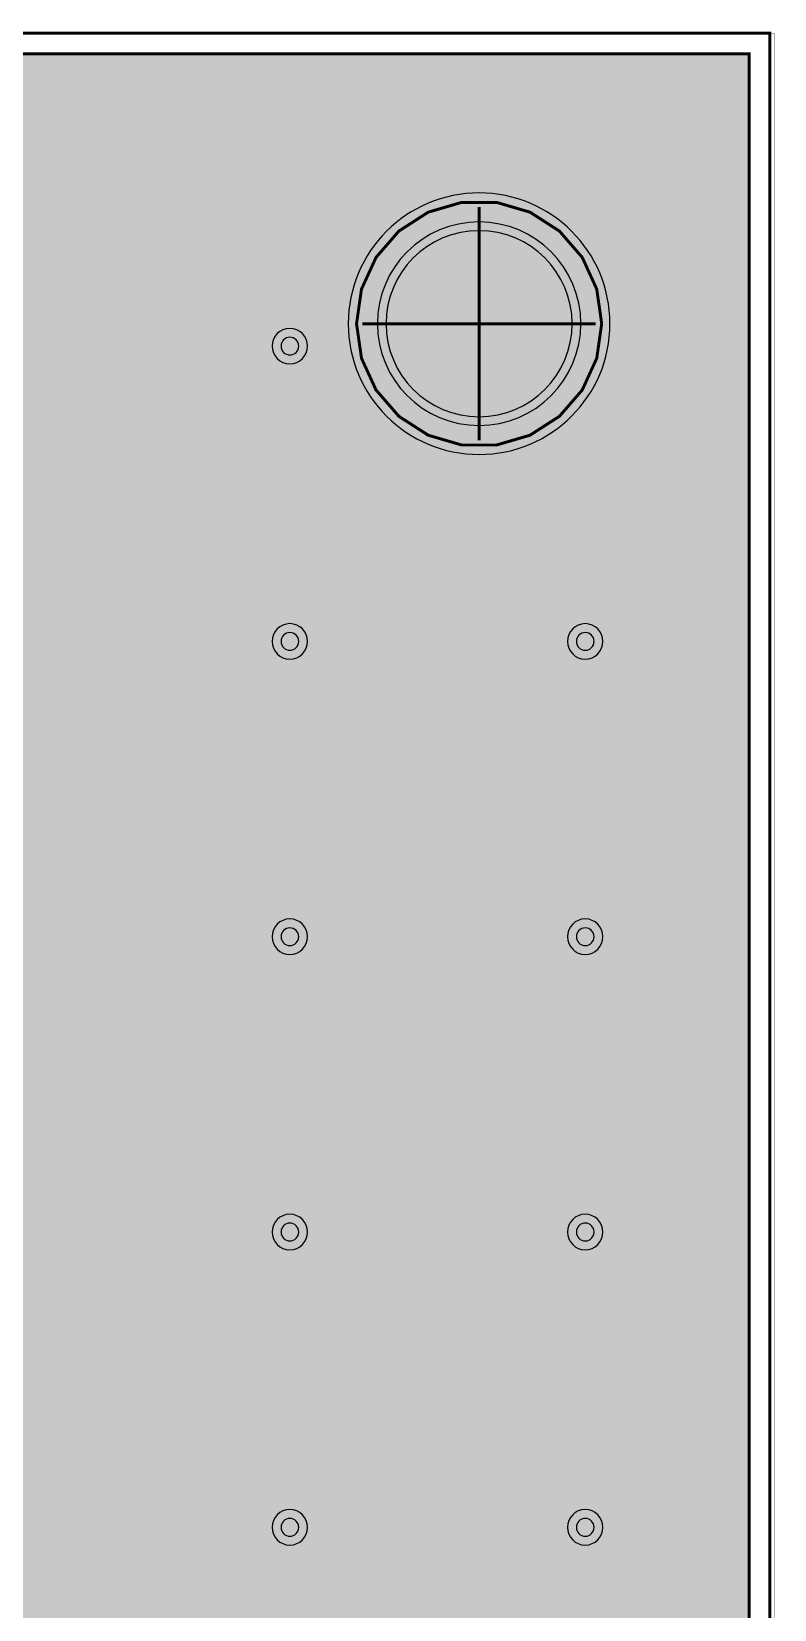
# Model space of a CAD drawing. Header units: millimetres. Extents: x 0 to 100, y -100 to 0.
# Drawn here: x 87.3 to 100.08, y -27.12 to 0.03 of the extents above; entities that cross this region are included whole.
import ezdxf

# ---------------------------------------------------------------- set-up
doc = ezdxf.new("R2010")
doc.units = ezdxf.units.MM
doc.header["$MEASUREMENT"] = 0
for name, color, linetype, true_color in [('Board-Outline-Layer', 7, 'Continuous', 0xff00ff), ('Bottom-Layer', 7, 'Continuous', 0x0000ff), ('Bottom-Paste-Mask-Layer', 7, 'Continuous', 0x800000), ('Bottom-Solder-Mask-Layer', 7, 'Continuous', 0xaa00ff), ('Hole-Layer', 7, 'Continuous', 0x222222), ('Inner1', 7, 'Continuous', 0x999966), ('Inner2', 7, 'Continuous', 0x008000), ('Multi-Layer', 7, 'Continuous', 0xc0c0c0), ('Top-Layer', 7, 'Continuous', 0xff0000), ('Top-Paste-Mask-Layer', 7, 'Continuous', 0x808080), ('Top-Solder-Mask-Layer', 7, 'Continuous', 0x800080)]:
    doc.layers.add(name, color=color, linetype=linetype, true_color=true_color)

msp = doc.modelspace()

# ---------------------------------------------------------------- hatches: boundary and pattern name
at = {"layer": 'Bottom-Layer'}
for points in [[(99.642, -0.358), (99.642, -99.642), (0.358, -99.642), (0.358, -0.358)], [(92.892, -5), (92.977, -5.594), (93.227, -6.14), (93.62, -6.593), (94.124, -6.918), (94.7, -7.087), (95.3, -7.087), (95.876, -6.918), (96.381, -6.593), (96.774, -6.14), (97.023, -5.594), (97.108, -5), (97.023, -4.406), (96.774, -3.86), (96.381, -3.407), (95.876, -3.082), (95.3, -2.913), (94.7, -2.913), (94.124, -3.082), (93.62, -3.407), (93.227, -3.86), (92.977, -4.406)], [(93.25, -5, 1), (96.75, -5, 1)]]:
    msp.add_hatch(color=256, dxfattribs=at).paths.add_polyline_path(points)
at = {"layer": 'Bottom-Paste-Mask-Layer'}
msp.add_hatch(color=256, dxfattribs=at).paths.add_polyline_path([(93.25, -5, 1), (96.75, -5, 1)])
at = {"layer": 'Bottom-Solder-Mask-Layer'}
msp.add_hatch(color=256, dxfattribs=at).paths.add_polyline_path([(92.75, -5, 1), (97.25, -5, 1)])
at = {"layer": 'Hole-Layer'}
msp.add_hatch(color=256, dxfattribs=at).paths.add_polyline_path([(93.4, -5, 1), (96.6, -5, 1)])
at = {"layer": 'Inner1'}
for points in [[(99.642, -0.358), (99.642, -99.642), (0.358, -99.642), (0.358, -0.358)], [(92.892, -5), (92.977, -5.594), (93.227, -6.14), (93.62, -6.593), (94.124, -6.918), (94.7, -7.087), (95.3, -7.087), (95.876, -6.918), (96.381, -6.593), (96.774, -6.14), (97.023, -5.594), (97.108, -5), (97.023, -4.406), (96.774, -3.86), (96.381, -3.407), (95.876, -3.082), (95.3, -2.913), (94.7, -2.913), (94.124, -3.082), (93.62, -3.407), (93.227, -3.86), (92.977, -4.406)]]:
    msp.add_hatch(color=256, dxfattribs=at).paths.add_polyline_path(points)
at = {"layer": 'Inner2'}
for points in [[(99.642, -0.358), (99.642, -99.642), (0.358, -99.642), (0.358, -0.358)], [(92.892, -5), (92.977, -5.594), (93.227, -6.14), (93.62, -6.593), (94.124, -6.918), (94.7, -7.087), (95.3, -7.087), (95.876, -6.918), (96.381, -6.593), (96.774, -6.14), (97.023, -5.594), (97.108, -5), (97.023, -4.406), (96.774, -3.86), (96.381, -3.407), (95.876, -3.082), (95.3, -2.913), (94.7, -2.913), (94.124, -3.082), (93.62, -3.407), (93.227, -3.86), (92.977, -4.406)]]:
    msp.add_hatch(color=256, dxfattribs=at).paths.add_polyline_path(points)
at = {"layer": 'Multi-Layer'}
msp.add_hatch(color=256, dxfattribs=at).paths.add_polyline_path([(93.25, -5, 1), (96.75, -5, 1)])
msp.add_hatch(color=256, dxfattribs=at).paths.add_polyline_path([(93.25, -5, 1), (96.75, -5, 1)])
msp.add_hatch(color=256, dxfattribs=at).paths.add_polyline_path([(93.25, -5, 1), (96.75, -5, 1)])
at = {"layer": 'Top-Layer'}
for points in [[(99.642, -0.358), (99.642, -99.642), (0.358, -99.642), (0.358, -0.358)], [(92.892, -5), (92.977, -5.594), (93.227, -6.14), (93.62, -6.593), (94.124, -6.918), (94.7, -7.087), (95.3, -7.087), (95.876, -6.918), (96.381, -6.593), (96.774, -6.14), (97.023, -5.594), (97.108, -5), (97.023, -4.406), (96.774, -3.86), (96.381, -3.407), (95.876, -3.082), (95.3, -2.913), (94.7, -2.913), (94.124, -3.082), (93.62, -3.407), (93.227, -3.86), (92.977, -4.406)], [(93.25, -5, 1), (96.75, -5, 1)]]:
    msp.add_hatch(color=256, dxfattribs=at).paths.add_polyline_path(points)
at = {"layer": 'Top-Paste-Mask-Layer'}
msp.add_hatch(color=256, dxfattribs=at).paths.add_polyline_path([(93.25, -5, 1), (96.75, -5, 1)])
at = {"layer": 'Top-Solder-Mask-Layer'}
msp.add_hatch(color=256, dxfattribs=at).paths.add_polyline_path([(92.75, -5, 1), (97.25, -5, 1)])

# ---------------------------------------------------------------- linework, layer by layer
at = {"layer": 'Board-Outline-Layer', "const_width": 0.0508}
msp.add_lwpolyline([(0, -100), (0, 0), (100, 0), (100, -100)], close=True, dxfattribs=at)
at = {"layer": 'Bottom-Layer'}
for points, const_width in [([(0, -100), (0, 0), (100, 0), (100, -100)], 0.00508), ([(99.642, -0.358), (99.642, -99.642), (0.358, -99.642), (0.358, -0.358)], 0.0508), ([(92.892, -5), (92.977, -5.594), (93.227, -6.14), (93.62, -6.593), (94.124, -6.918), (94.7, -7.087), (95.3, -7.087), (95.876, -6.918), (96.381, -6.593), (96.774, -6.14), (97.023, -5.594), (97.108, -5), (97.023, -4.406), (96.774, -3.86), (96.381, -3.407), (95.876, -3.082), (95.3, -2.913), (94.7, -2.913), (94.124, -3.082), (93.62, -3.407), (93.227, -3.86), (92.977, -4.406)], 0.0508)]:
    msp.add_lwpolyline(points, close=True, dxfattribs=dict(at, const_width=const_width))
at = {"layer": 'Bottom-Layer', "const_width": 0.0508}
for points in [[(95, -5), (95, -2.993)], [(95, -5), (92.994, -5)], [(95, -5), (97.007, -5)], [(95, -5), (95, -7.007)]]:
    msp.add_lwpolyline(points, dxfattribs=at)
at = {"layer": 'Bottom-Layer'}
msp.add_lwpolyline([(93.25, -5, 1), (96.75, -5, 1)], format="xyb", close=True, dxfattribs=at)
at = {"layer": 'Bottom-Paste-Mask-Layer'}
msp.add_lwpolyline([(93.25, -5, 1), (96.75, -5, 1)], format="xyb", close=True, dxfattribs=at)
at = {"layer": 'Bottom-Solder-Mask-Layer'}
msp.add_lwpolyline([(92.75, -5, 1), (97.25, -5, 1)], format="xyb", close=True, dxfattribs=at)
at = {"layer": 'Hole-Layer'}
for points in [[(93.4, -5, 1), (96.6, -5, 1)], [(91.593, -5.385, 1), (91.898, -5.385, 1)], [(91.593, -10.465, 1), (91.898, -10.465, 1)], [(96.673, -10.465, 1), (96.978, -10.465, 1)], [(91.593, -15.545, 1), (91.898, -15.545, 1)], [(96.673, -15.545, 1), (96.978, -15.545, 1)], [(91.593, -20.625, 1), (91.898, -20.625, 1)], [(96.673, -20.625, 1), (96.978, -20.625, 1)], [(91.593, -25.705, 1), (91.898, -25.705, 1)], [(96.673, -25.705, 1), (96.978, -25.705, 1)]]:
    msp.add_lwpolyline(points, format="xyb", close=True, dxfattribs=at)
at = {"layer": 'Inner1'}
for points, const_width in [([(0, -100), (0, 0), (100, 0), (100, -100)], 0.00508), ([(99.642, -0.358), (99.642, -99.642), (0.358, -99.642), (0.358, -0.358)], 0.0508), ([(92.892, -5), (92.977, -5.594), (93.227, -6.14), (93.62, -6.593), (94.124, -6.918), (94.7, -7.087), (95.3, -7.087), (95.876, -6.918), (96.381, -6.593), (96.774, -6.14), (97.023, -5.594), (97.108, -5), (97.023, -4.406), (96.774, -3.86), (96.381, -3.407), (95.876, -3.082), (95.3, -2.913), (94.7, -2.913), (94.124, -3.082), (93.62, -3.407), (93.227, -3.86), (92.977, -4.406)], 0.0508)]:
    msp.add_lwpolyline(points, close=True, dxfattribs=dict(at, const_width=const_width))
at = {"layer": 'Inner1', "const_width": 0.0508}
for points in [[(95, -5), (95, -2.993)], [(95, -5), (92.994, -5)], [(95, -5), (97.007, -5)], [(95, -5), (95, -7.007)]]:
    msp.add_lwpolyline(points, dxfattribs=at)
at = {"layer": 'Inner2'}
for points, const_width in [([(0, -99.949), (0, 0), (100.076, 0), (100.076, -99.949)], 0.00508), ([(99.642, -0.358), (99.642, -99.642), (0.358, -99.642), (0.358, -0.358)], 0.0508), ([(92.892, -5), (92.977, -5.594), (93.227, -6.14), (93.62, -6.593), (94.124, -6.918), (94.7, -7.087), (95.3, -7.087), (95.876, -6.918), (96.381, -6.593), (96.774, -6.14), (97.023, -5.594), (97.108, -5), (97.023, -4.406), (96.774, -3.86), (96.381, -3.407), (95.876, -3.082), (95.3, -2.913), (94.7, -2.913), (94.124, -3.082), (93.62, -3.407), (93.227, -3.86), (92.977, -4.406)], 0.0508)]:
    msp.add_lwpolyline(points, close=True, dxfattribs=dict(at, const_width=const_width))
at = {"layer": 'Inner2', "const_width": 0.0508}
for points in [[(95, -5), (95, -2.993)], [(95, -5), (92.994, -5)], [(95, -5), (97.007, -5)], [(95, -5), (95, -7.007)]]:
    msp.add_lwpolyline(points, dxfattribs=at)
at = {"layer": 'Multi-Layer'}
msp.add_lwpolyline([(93.25, -5, 1), (96.75, -5, 1)], format="xyb", close=True, dxfattribs=at)
msp.add_lwpolyline([(93.25, -5, 1), (96.75, -5, 1)], format="xyb", close=True, dxfattribs=at)
msp.add_lwpolyline([(93.25, -5, 1), (96.75, -5, 1)], format="xyb", close=True, dxfattribs=at)
for points in [[(91.44, -5.385, 1), (92.05, -5.385), (92.05, -5.385, 1), (91.44, -5.385)], [(91.44, -10.465, 1), (92.05, -10.465), (92.05, -10.465, 1), (91.44, -10.465)], [(96.52, -10.465, 1), (97.13, -10.465), (97.13, -10.465, 1), (96.52, -10.465)], [(91.44, -15.545, 1), (92.05, -15.545), (92.05, -15.545, 1), (91.44, -15.545)], [(96.52, -15.545, 1), (97.13, -15.545), (97.13, -15.545, 1), (96.52, -15.545)], [(91.44, -20.625, 1), (92.05, -20.625), (92.05, -20.625, 1), (91.44, -20.625)], [(96.52, -20.625, 1), (97.13, -20.625), (97.13, -20.625, 1), (96.52, -20.625)], [(91.44, -25.705, 1), (92.05, -25.705), (92.05, -25.705, 1), (91.44, -25.705)], [(96.52, -25.705, 1), (97.13, -25.705), (97.13, -25.705, 1), (96.52, -25.705)]]:
    msp.add_lwpolyline(points, format="xyb", dxfattribs=at)
at = {"layer": 'Top-Layer'}
for points, const_width in [([(0, -99.949), (0, 0), (100.076, 0), (100.076, -99.949)], 0.00508), ([(99.642, -0.358), (99.642, -99.642), (0.358, -99.642), (0.358, -0.358)], 0.0508), ([(92.892, -5), (92.977, -5.594), (93.227, -6.14), (93.62, -6.593), (94.124, -6.918), (94.7, -7.087), (95.3, -7.087), (95.876, -6.918), (96.381, -6.593), (96.774, -6.14), (97.023, -5.594), (97.108, -5), (97.023, -4.406), (96.774, -3.86), (96.381, -3.407), (95.876, -3.082), (95.3, -2.913), (94.7, -2.913), (94.124, -3.082), (93.62, -3.407), (93.227, -3.86), (92.977, -4.406)], 0.0508)]:
    msp.add_lwpolyline(points, close=True, dxfattribs=dict(at, const_width=const_width))
at = {"layer": 'Top-Layer', "const_width": 0.0508}
for points in [[(95, -5), (95, -2.993)], [(95, -5), (92.994, -5)], [(95, -5), (97.007, -5)], [(95, -5), (95, -7.007)]]:
    msp.add_lwpolyline(points, dxfattribs=at)
at = {"layer": 'Top-Layer'}
msp.add_lwpolyline([(93.25, -5, 1), (96.75, -5, 1)], format="xyb", close=True, dxfattribs=at)
at = {"layer": 'Top-Paste-Mask-Layer'}
msp.add_lwpolyline([(93.25, -5, 1), (96.75, -5, 1)], format="xyb", close=True, dxfattribs=at)
at = {"layer": 'Top-Solder-Mask-Layer'}
msp.add_lwpolyline([(92.75, -5, 1), (97.25, -5, 1)], format="xyb", close=True, dxfattribs=at)

doc.saveas('drawing.dxf')
